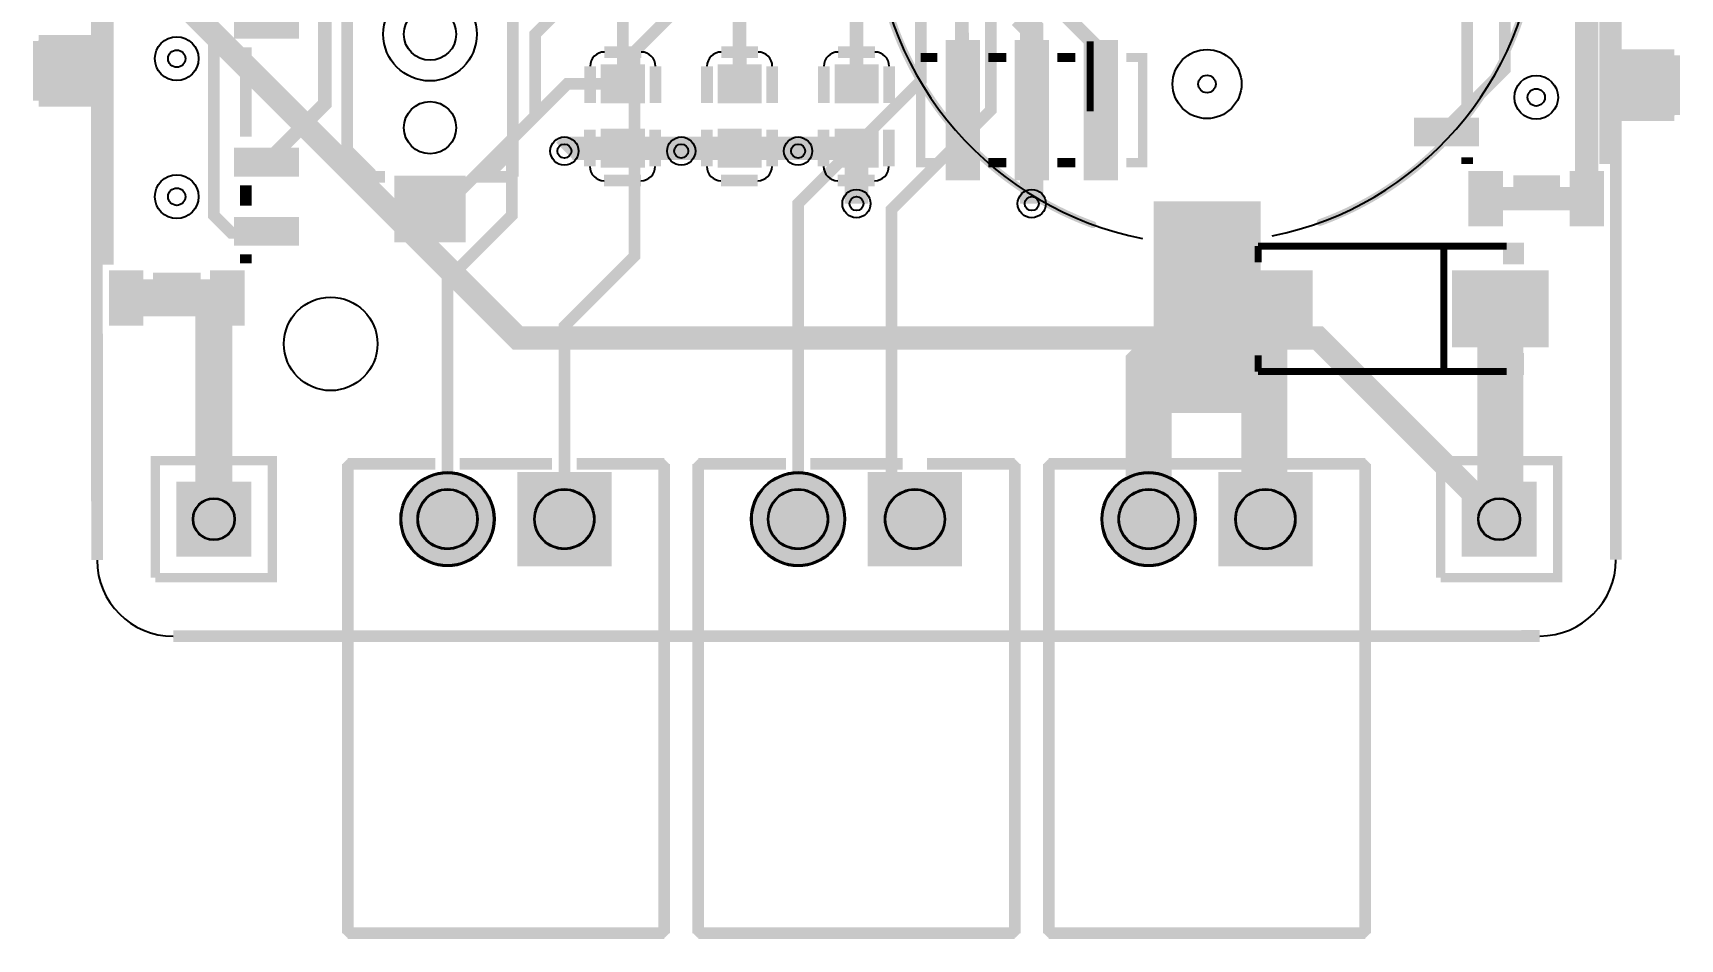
# Model space of a CAD drawing. Header units: millimetres. Extents: x 31.6 to 67.4, y 31.5 to 89.
# Drawn here: x 31.63 to 67.43, y 31.51 to 51.21 of the extents above; entities that cross this region are included whole.
import ezdxf

# ---------------------------------------------------------------- set-up
doc = ezdxf.new("R2010")
doc.units = ezdxf.units.MM
for name, color, linetype, true_color in [('BoardOutLine', 7, 'Continuous', 0xff00ff), ('BottomLayer', 7, 'Continuous', 0x0000ff), ('BottomPasteMaskLayer', 7, 'Continuous', 0x800000), ('BottomSilkLayer', 7, 'Continuous', 0x66cc33), ('BottomSolderMaskLayer', 7, 'Continuous', 0xaa00ff), ('Document', 7, 'Continuous', 0xffffff), ('Hole', 7, 'Continuous', 0x222222), ('Inner2', 7, 'Continuous', 0x008000), ('Multi-Layer', 7, 'Continuous', 0xc0c0c0), ('TopLayer', 7, 'Continuous', 0xff0000), ('TopPasteMaskLayer', 7, 'Continuous', 0x808080), ('TopSilkLayer', 7, 'Continuous', 0xffcc00), ('TopSolderMaskLayer', 7, 'Continuous', 0x800080)]:
    doc.layers.add(name, color=color, linetype=linetype, true_color=true_color)

msp = doc.modelspace()

# ---------------------------------------------------------------- hatches: boundary and pattern name
at = {"layer": 'BottomLayer'}
msp.add_hatch(color=256, dxfattribs=at).paths.add_polyline_path([(58.3, 42.998), (58.3, 47.498), (56, 47.498), (56, 42.998)])
at = {"layer": 'BottomPasteMaskLayer'}
msp.add_hatch(color=256, dxfattribs=at).paths.add_polyline_path([(58.3, 42.998), (58.3, 47.498), (56, 47.498), (56, 42.998)])
at = {"layer": 'BottomSolderMaskLayer'}
for points in [[(58.313, 42.948), (58.313, 47.548), (55.987, 47.548), (55.987, 42.948)], [(39.615, 40.64, 1), (41.665, 40.64, 1)], [(44.205, 41.665), (42.155, 41.665), (42.155, 39.615), (44.205, 39.615)], [(47.235, 40.64, 1), (49.285, 40.64, 1)], [(51.826, 41.665), (49.775, 41.665), (49.775, 39.615), (51.826, 39.615)], [(54.855, 40.64, 1), (56.906, 40.64, 1)], [(59.446, 41.665), (57.395, 41.665), (57.395, 39.615), (59.446, 39.615)], [(34.747, 41.453), (34.747, 39.827), (36.373, 39.827), (36.373, 41.453)], [(62.687, 41.453), (62.687, 39.827), (64.313, 39.827), (64.313, 41.453)]]:
    msp.add_hatch(color=256, dxfattribs=at).paths.add_polyline_path(points)
at = {"layer": 'Document'}
for points in [[(54.698, 47.11), (54.584, 47.153), (54.471, 47.197), (54.359, 47.243), (54.248, 47.292), (54.137, 47.342), (54.027, 47.394), (53.919, 47.447), (53.811, 47.503), (53.704, 47.56), (53.598, 47.62), (53.493, 47.681), (53.389, 47.743), (53.287, 47.808), (53.185, 47.874), (53.084, 47.942), (52.985, 48.012), (52.887, 48.083), (52.79, 48.156), (52.694, 48.231), (52.6, 48.307), (52.507, 48.385), (52.415, 48.464), (52.324, 48.545), (52.235, 48.627), (52.148, 48.711), (52.062, 48.797), (51.977, 48.883), (51.894, 48.972), (51.812, 49.061), (51.732, 49.152), (51.653, 49.245), (51.576, 49.338), (51.5, 49.433), (51.426, 49.53), (51.354, 49.627), (51.284, 49.726), (51.215, 49.826), (51.147, 49.927), (51.082, 50.029), (51.018, 50.132), (50.956, 50.236), (50.896, 50.342), (50.837, 50.448), (50.781, 50.555), (50.726, 50.663), (50.673, 50.773), (50.622, 50.883), (50.573, 50.994), (50.525, 51.105), (50.48, 51.218), (50.436, 51.331), (50.395, 51.445), (50.355, 51.56), (50.317, 51.675), (50.281, 51.791), (50.248, 51.907), (50.216, 52.025), (50.186, 52.142), (50.158, 52.26), (50.132, 52.379), (50.108, 52.498), (50.086, 52.617), (50.067, 52.737), (50.049, 52.857), (50.033, 52.977), (50.019, 53.098), (50.008, 53.218), (49.998, 53.339), (49.991, 53.46), (49.985, 53.582), (49.981, 53.703), (49.98, 53.824), (49.981, 53.946), (49.983, 54.067), (49.988, 54.188), (49.995, 54.309), (50.004, 54.43), (50.015, 54.551), (50.028, 54.672), (50.042, 54.792), (50.059, 54.912), (50.078, 55.032), (50.1, 55.152), (50.123, 55.271), (50.148, 55.39), (50.175, 55.508), (50.204, 55.626), (50.235, 55.743), (50.268, 55.86), (50.303, 55.976), (50.34, 56.091), (50.379, 56.206), (50.42, 56.321), (50.463, 56.434), (50.507, 56.547), (50.554, 56.659), (50.602, 56.77), (50.653, 56.881), (50.705, 56.99), (50.759, 57.099), (50.815, 57.206), (50.873, 57.313), (50.932, 57.419), (50.994, 57.523), (51.057, 57.627), (51.122, 57.73), (51.188, 57.831), (51.256, 57.931), (51.326, 58.031), (51.398, 58.129), (51.471, 58.225), (51.546, 58.321), (51.623, 58.415), (51.701, 58.508), (51.78, 58.599), (51.861, 58.69), (51.944, 58.778), (52.028, 58.866), (52.114, 58.952), (52.201, 59.036), (52.29, 59.119), (52.379, 59.201), (52.471, 59.281), (52.563, 59.359), (52.657, 59.436), (52.752, 59.511), (52.849, 59.585), (52.947, 59.657), (53.045, 59.727), (53.146, 59.796), (53.247, 59.863), (53.349, 59.928), (53.452, 59.991), (53.557, 60.053), (53.662, 60.113), (53.769, 60.171), (53.876, 60.227), (53.985, 60.282), (54.094, 60.334), (54.204, 60.385), (54.315, 60.434), (54.427, 60.481), (54.54, 60.526), (54.653, 60.569), (54.767, 60.611), (54.882, 60.65), (54.998, 60.687), (55.009, 60.692), (55.02, 60.699), (55.029, 60.707), (55.037, 60.716), (55.043, 60.727), (55.047, 60.739), (55.05, 60.751), (55.05, 60.763), (55.048, 60.776), (55.045, 60.787), (55.039, 60.798), (55.032, 60.808), (55.023, 60.817), (55.012, 60.824), (55.001, 60.829), (54.989, 60.833), (54.977, 60.834), (54.965, 60.833), (54.953, 60.831), (54.836, 60.793), (54.721, 60.753), (54.606, 60.712), (54.492, 60.668), (54.378, 60.623), (54.265, 60.576), (54.153, 60.527), (54.042, 60.476), (53.932, 60.423), (53.823, 60.368), (53.714, 60.312), (53.607, 60.254), (53.501, 60.194), (53.395, 60.132), (53.291, 60.068), (53.187, 60.003), (53.085, 59.936), (52.984, 59.867), (52.884, 59.797), (52.786, 59.725), (52.688, 59.651), (52.592, 59.576), (52.497, 59.499), (52.403, 59.42), (52.311, 59.34), (52.22, 59.259), (52.13, 59.176), (52.042, 59.091), (51.955, 59.005), (51.87, 58.918), (51.786, 58.829), (51.703, 58.739), (51.622, 58.647), (51.543, 58.554), (51.465, 58.46), (51.389, 58.364), (51.315, 58.267), (51.242, 58.169), (51.17, 58.07), (51.101, 57.97), (51.033, 57.868), (50.966, 57.765), (50.902, 57.662), (50.839, 57.557), (50.778, 57.451), (50.719, 57.344), (50.661, 57.236), (50.606, 57.127), (50.552, 57.018), (50.5, 56.907), (50.45, 56.796), (50.401, 56.683), (50.355, 56.57), (50.31, 56.456), (50.268, 56.342), (50.227, 56.227), (50.188, 56.111), (50.152, 55.994), (50.117, 55.877), (50.084, 55.759), (50.053, 55.641), (50.024, 55.522), (49.997, 55.403), (49.972, 55.284), (49.949, 55.163), (49.928, 55.043), (49.909, 54.922), (49.892, 54.801), (49.877, 54.68), (49.865, 54.558), (49.854, 54.437), (49.845, 54.315), (49.838, 54.193), (49.833, 54.071), (49.831, 53.949), (49.83, 53.826), (49.831, 53.704), (49.835, 53.582), (49.84, 53.46), (49.848, 53.338), (49.857, 53.216), (49.869, 53.094), (49.882, 52.973), (49.898, 52.852), (49.916, 52.731), (49.935, 52.61), (49.957, 52.49), (49.981, 52.37), (50.006, 52.251), (50.034, 52.131), (50.064, 52.013), (50.095, 51.895), (50.129, 51.777), (50.164, 51.66), (50.202, 51.544), (50.241, 51.428), (50.283, 51.313), (50.326, 51.199), (50.371, 51.086), (50.418, 50.973), (50.467, 50.861), (50.518, 50.75), (50.571, 50.639), (50.625, 50.53), (50.681, 50.421), (50.74, 50.314), (50.799, 50.207), (50.861, 50.102), (50.925, 49.997), (50.99, 49.894), (51.057, 49.792), (51.125, 49.691), (51.195, 49.591), (51.267, 49.492), (51.341, 49.394), (51.416, 49.298), (51.493, 49.203), (51.571, 49.109), (51.651, 49.016), (51.732, 48.925), (51.815, 48.836), (51.9, 48.747), (51.986, 48.66), (52.073, 48.575), (52.162, 48.491), (52.252, 48.408), (52.343, 48.327), (52.436, 48.248), (52.53, 48.17), (52.626, 48.093), (52.722, 48.019), (52.82, 47.946), (52.92, 47.874), (53.02, 47.804), (53.121, 47.736), (53.224, 47.67), (53.328, 47.605), (53.432, 47.542), (53.538, 47.481), (53.645, 47.422), (53.753, 47.364), (53.861, 47.308), (53.971, 47.254), (54.082, 47.202), (54.193, 47.152), (54.305, 47.103), (54.418, 47.057), (54.532, 47.012), (54.646, 46.969), (54.658, 46.966), (54.671, 46.965), (54.683, 46.966), (54.695, 46.968), (54.707, 46.973), (54.717, 46.98), (54.726, 46.988), (54.734, 46.998), (54.74, 47.008), (54.744, 47.02), (54.747, 47.032), (54.747, 47.045), (54.745, 47.057), (54.741, 47.069), (54.736, 47.08), (54.728, 47.09), (54.719, 47.098), (54.709, 47.105), (54.698, 47.11)], [(64.418, 53.848), (64.417, 53.97), (64.413, 54.093), (64.408, 54.215), (64.401, 54.337), (64.392, 54.459), (64.381, 54.581), (64.367, 54.702), (64.352, 54.824), (64.334, 54.945), (64.315, 55.066), (64.293, 55.186), (64.27, 55.306), (64.244, 55.426), (64.217, 55.545), (64.187, 55.664), (64.156, 55.782), (64.122, 55.899), (64.087, 56.016), (64.049, 56.133), (64.01, 56.249), (63.968, 56.364), (63.925, 56.478), (63.88, 56.592), (63.833, 56.705), (63.784, 56.817), (63.733, 56.928), (63.68, 57.038), (63.625, 57.148), (63.569, 57.256), (63.51, 57.364), (63.45, 57.471), (63.388, 57.576), (63.325, 57.681), (63.259, 57.784), (63.192, 57.886), (63.124, 57.987), (63.053, 58.087), (62.981, 58.186), (62.907, 58.284), (62.831, 58.38), (62.754, 58.475), (62.676, 58.569), (62.595, 58.661), (62.514, 58.752), (62.43, 58.841), (62.346, 58.93), (62.259, 59.016), (62.172, 59.102), (62.082, 59.185), (61.992, 59.268), (61.9, 59.348), (61.807, 59.428), (61.712, 59.505), (61.616, 59.581), (61.519, 59.655), (61.421, 59.728), (61.321, 59.799), (61.22, 59.869), (61.118, 59.936), (61.015, 60.002), (60.911, 60.066), (60.806, 60.129), (60.7, 60.189), (60.593, 60.248), (60.484, 60.305), (60.375, 60.361), (60.265, 60.414), (60.154, 60.465), (60.042, 60.515), (59.93, 60.563), (59.816, 60.609), (59.702, 60.653), (59.587, 60.695), (59.472, 60.735), (59.472, 60.735), (59.459, 60.738), (59.447, 60.739), (59.447, 60.739), (59.434, 60.738), (59.421, 60.734), (59.409, 60.729), (59.398, 60.721), (59.389, 60.712), (59.382, 60.701), (59.376, 60.69), (59.373, 60.677), (59.372, 60.664), (59.373, 60.65), (59.376, 60.637), (59.382, 60.625), (59.39, 60.614), (59.4, 60.605), (59.411, 60.598), (59.424, 60.592), (59.424, 60.592), (59.538, 60.553), (59.653, 60.511), (59.766, 60.467), (59.878, 60.422), (59.99, 60.374), (60.101, 60.325), (60.211, 60.273), (60.32, 60.22), (60.429, 60.165), (60.536, 60.108), (60.642, 60.05), (60.748, 59.989), (60.852, 59.927), (60.955, 59.863), (61.057, 59.797), (61.158, 59.73), (61.258, 59.66), (61.356, 59.589), (61.454, 59.517), (61.55, 59.443), (61.645, 59.367), (61.738, 59.289), (61.83, 59.21), (61.921, 59.129), (62.011, 59.047), (62.099, 58.964), (62.185, 58.878), (62.27, 58.792), (62.354, 58.704), (62.436, 58.614), (62.517, 58.523), (62.596, 58.431), (62.673, 58.337), (62.749, 58.243), (62.823, 58.146), (62.895, 58.049), (62.966, 57.95), (63.035, 57.851), (63.103, 57.75), (63.169, 57.647), (63.233, 57.544), (63.295, 57.44), (63.355, 57.334), (63.414, 57.228), (63.471, 57.121), (63.525, 57.012), (63.579, 56.903), (63.63, 56.793), (63.679, 56.682), (63.726, 56.57), (63.772, 56.458), (63.815, 56.344), (63.857, 56.23), (63.897, 56.115), (63.934, 56), (63.97, 55.884), (64.004, 55.767), (64.036, 55.65), (64.065, 55.532), (64.093, 55.414), (64.119, 55.295), (64.143, 55.176), (64.164, 55.057), (64.184, 54.937), (64.201, 54.817), (64.217, 54.696), (64.23, 54.575), (64.242, 54.455), (64.251, 54.333), (64.258, 54.212), (64.263, 54.091), (64.267, 53.969), (64.268, 53.848), (64.268, 53.848), (64.267, 53.727), (64.263, 53.607), (64.258, 53.486), (64.251, 53.365), (64.242, 53.245), (64.231, 53.125), (64.217, 53.005), (64.202, 52.885), (64.185, 52.765), (64.165, 52.646), (64.144, 52.527), (64.121, 52.409), (64.095, 52.291), (64.068, 52.173), (64.038, 52.056), (64.007, 51.939), (63.973, 51.823), (63.938, 51.708), (63.901, 51.593), (63.862, 51.479), (63.82, 51.365), (63.777, 51.252), (63.732, 51.14), (63.685, 51.029), (63.637, 50.919), (63.586, 50.809), (63.534, 50.7), (63.479, 50.592), (63.423, 50.485), (63.365, 50.379), (63.305, 50.274), (63.244, 50.171), (63.181, 50.068), (63.116, 49.966), (63.049, 49.865), (62.98, 49.766), (62.91, 49.667), (62.839, 49.57), (62.765, 49.474), (62.69, 49.38), (62.613, 49.286), (62.535, 49.194), (62.456, 49.104), (62.374, 49.014), (62.292, 48.926), (62.207, 48.84), (62.122, 48.755), (62.034, 48.671), (61.946, 48.589), (61.856, 48.508), (61.765, 48.429), (61.672, 48.352), (61.578, 48.276), (61.483, 48.201), (61.387, 48.129), (61.289, 48.058), (61.19, 47.988), (61.09, 47.921), (60.989, 47.855), (60.887, 47.79), (60.783, 47.728), (60.679, 47.667), (60.574, 47.608), (60.467, 47.551), (60.36, 47.496), (60.252, 47.442), (60.142, 47.39), (60.032, 47.34), (59.922, 47.292), (59.81, 47.246), (59.698, 47.202), (59.584, 47.16), (59.584, 47.16), (59.573, 47.154), (59.562, 47.147), (59.553, 47.138), (59.545, 47.127), (59.54, 47.115), (59.536, 47.103), (59.535, 47.089), (59.535, 47.089), (59.536, 47.076), (59.54, 47.064), (59.545, 47.052), (59.553, 47.041), (59.562, 47.032), (59.573, 47.025), (59.584, 47.019), (59.597, 47.016), (59.61, 47.014), (59.61, 47.014), (59.623, 47.016), (59.636, 47.019), (59.636, 47.019), (59.75, 47.062), (59.863, 47.106), (59.975, 47.152), (60.087, 47.201), (60.198, 47.251), (60.308, 47.303), (60.417, 47.356), (60.525, 47.412), (60.632, 47.469), (60.739, 47.528), (60.844, 47.589), (60.948, 47.652), (61.051, 47.716), (61.153, 47.783), (61.254, 47.85), (61.354, 47.92), (61.453, 47.991), (61.55, 48.064), (61.646, 48.138), (61.741, 48.214), (61.835, 48.292), (61.927, 48.371), (62.018, 48.452), (62.108, 48.534), (62.196, 48.618), (62.283, 48.703), (62.368, 48.79), (62.452, 48.878), (62.535, 48.967), (62.616, 49.058), (62.695, 49.15), (62.773, 49.244), (62.849, 49.338), (62.924, 49.434), (62.997, 49.532), (63.068, 49.63), (63.138, 49.73), (63.206, 49.83), (63.272, 49.932), (63.337, 50.035), (63.4, 50.139), (63.461, 50.244), (63.521, 50.351), (63.578, 50.458), (63.634, 50.566), (63.688, 50.675), (63.74, 50.785), (63.791, 50.895), (63.839, 51.007), (63.886, 51.119), (63.931, 51.232), (63.973, 51.346), (64.014, 51.461), (64.053, 51.576), (64.09, 51.692), (64.125, 51.808), (64.159, 51.925), (64.19, 52.043), (64.219, 52.161), (64.246, 52.279), (64.272, 52.398), (64.295, 52.518), (64.316, 52.637), (64.335, 52.758), (64.353, 52.878), (64.368, 52.999), (64.381, 53.119), (64.392, 53.241), (64.401, 53.362), (64.408, 53.483), (64.414, 53.605), (64.417, 53.726), (64.418, 53.848)], [(33.236, 51.043), (33.236, 49.735), (31.74, 49.735), (31.74, 51.043), (31.886, 51.043)], [(65.824, 49.415), (65.824, 50.722), (67.32, 50.722), (67.32, 49.415), (67.174, 49.415)], [(56.88, 47.058), (56.88, 43.488), (57.39, 43.488), (57.39, 47.058)], [(58.818, 45.856), (58.818, 44.568), (59.011, 44.568), (59.011, 45.856)], [(58.528, 45.309), (58.528, 45.116), (59.301, 45.116), (59.301, 45.309)], [(63.392, 45.309), (63.392, 45.116), (62.619, 45.116), (62.619, 45.309)], [(45.31, 41.94), (45.36, 41.94), (45.46, 41.84), (45.46, 31.64), (45.36, 31.54), (38.46, 31.54), (38.36, 31.64), (38.36, 41.84), (38.46, 41.94), (38.56, 41.94), (38.56, 31.74), (45.26, 31.74), (45.26, 41.94)], [(52.93, 41.94), (52.98, 41.94), (53.08, 41.84), (53.08, 31.64), (52.98, 31.54), (46.08, 31.54), (45.98, 31.64), (45.98, 41.84), (46.08, 41.94), (46.18, 41.94), (46.18, 31.74), (52.88, 31.74), (52.88, 41.94)], [(60.55, 41.94), (60.6, 41.94), (60.7, 41.84), (60.7, 31.64), (60.6, 31.54), (53.7, 31.54), (53.6, 31.64), (53.6, 41.84), (53.7, 41.94), (53.8, 41.94), (53.8, 31.74), (60.5, 31.74), (60.5, 41.94)]]:
    msp.add_hatch(color=256, dxfattribs=at).paths.add_polyline_path(points)
at = {"layer": 'Multi-Layer'}
for points in [[(39.64, 40.64, 1), (41.64, 40.64, 1)], [(44.18, 41.64), (42.18, 41.64), (42.18, 39.64), (44.18, 39.64)], [(47.26, 40.64, 1), (49.26, 40.64, 1)], [(51.8, 41.64), (49.8, 41.64), (49.8, 39.64), (51.8, 39.64)], [(54.88, 40.64, 1), (56.88, 40.64, 1)], [(59.42, 41.64), (57.42, 41.64), (57.42, 39.64), (59.42, 39.64)], [(34.773, 41.427), (34.773, 39.853), (36.347, 39.853), (36.347, 41.427)], [(62.713, 41.427), (62.713, 39.853), (64.288, 39.853), (64.288, 41.427)]]:
    msp.add_hatch(color=256, dxfattribs=at).paths.add_polyline_path(points)
at = {"layer": 'TopLayer'}
for points in [[(37.354, 51.099), (37.354, 51.699), (36.054, 51.699), (36.054, 51.099)], [(51.49, 51.03), (52.19, 51.03), (52.19, 48.03), (51.49, 48.03)], [(52.99, 51.03), (53.69, 51.03), (53.69, 48.03), (52.99, 48.03)], [(54.49, 51.03), (55.19, 51.03), (55.19, 48.03), (54.49, 48.03)], [(44, 49.703), (44, 50.503), (44.9, 50.503), (44.9, 49.703)], [(46.54, 49.703), (46.54, 50.503), (47.44, 50.503), (47.44, 49.703)], [(49.08, 49.703), (49.08, 50.503), (49.98, 50.503), (49.98, 49.703)], [(44, 48.303), (44, 49.103), (44.9, 49.103), (44.9, 48.303)], [(46.54, 48.303), (46.54, 49.103), (47.44, 49.103), (47.44, 48.303)], [(49.08, 48.303), (49.08, 49.103), (49.98, 49.103), (49.98, 48.303)], [(61.706, 49.358), (61.706, 48.758), (63.006, 48.758), (63.006, 49.358)], [(37.354, 48.099), (37.354, 48.699), (36.054, 48.699), (36.054, 48.099)], [(39.509, 48.081), (41.009, 48.081), (41.009, 46.681), (39.509, 46.681)], [(63.556, 47.033), (62.856, 47.033), (62.856, 48.183), (63.556, 48.183)], [(65.756, 47.033), (65.056, 47.033), (65.056, 48.183), (65.756, 48.183)], [(37.354, 46.599), (37.354, 47.199), (36.054, 47.199), (36.054, 46.599)], [(33.304, 46.024), (34.004, 46.024), (34.004, 44.874), (33.304, 44.874)], [(35.504, 46.024), (36.204, 46.024), (36.204, 44.874), (35.504, 44.874)], [(57.371, 44.402), (57.371, 46.022), (59.418, 46.022), (59.418, 44.402)], [(64.549, 44.402), (64.549, 46.022), (62.502, 46.022), (62.502, 44.402)]]:
    msp.add_hatch(color=256, dxfattribs=at).paths.add_polyline_path(points)
at = {"layer": 'TopPasteMaskLayer'}
for points in [[(37.354, 51.099), (37.354, 51.699), (36.054, 51.699), (36.054, 51.099)], [(51.49, 51.03), (52.19, 51.03), (52.19, 48.03), (51.49, 48.03)], [(52.99, 51.03), (53.69, 51.03), (53.69, 48.03), (52.99, 48.03)], [(54.49, 51.03), (55.19, 51.03), (55.19, 48.03), (54.49, 48.03)], [(44, 49.703), (44, 50.503), (44.9, 50.503), (44.9, 49.703)], [(46.54, 49.703), (46.54, 50.503), (47.44, 50.503), (47.44, 49.703)], [(49.08, 49.703), (49.08, 50.503), (49.98, 50.503), (49.98, 49.703)], [(44, 48.303), (44, 49.103), (44.9, 49.103), (44.9, 48.303)], [(46.54, 48.303), (46.54, 49.103), (47.44, 49.103), (47.44, 48.303)], [(49.08, 48.303), (49.08, 49.103), (49.98, 49.103), (49.98, 48.303)], [(61.706, 49.358), (61.706, 48.758), (63.006, 48.758), (63.006, 49.358)], [(37.354, 48.099), (37.354, 48.699), (36.054, 48.699), (36.054, 48.099)], [(39.509, 48.081), (41.009, 48.081), (41.009, 46.681), (39.509, 46.681)], [(63.556, 47.033), (62.856, 47.033), (62.856, 48.183), (63.556, 48.183)], [(65.756, 47.033), (65.056, 47.033), (65.056, 48.183), (65.756, 48.183)], [(37.354, 46.599), (37.354, 47.199), (36.054, 47.199), (36.054, 46.599)], [(33.304, 46.024), (34.004, 46.024), (34.004, 44.874), (33.304, 44.874)], [(35.504, 46.024), (36.204, 46.024), (36.204, 44.874), (35.504, 44.874)], [(57.371, 44.402), (57.371, 46.022), (59.418, 46.022), (59.418, 44.402)], [(64.549, 44.402), (64.549, 46.022), (62.502, 46.022), (62.502, 44.402)]]:
    msp.add_hatch(color=256, dxfattribs=at).paths.add_polyline_path(points)
at = {"layer": 'TopSilkLayer'}
for points in [[(63.585, 46.652), (63.585, 46.175), (64.042, 46.175), (64.042, 46.652)], [(63.585, 43.772), (63.585, 44.25), (64.042, 44.25), (64.042, 43.772)]]:
    msp.add_hatch(color=256, dxfattribs=at).paths.add_polyline_path(points)
at = {"layer": 'TopSolderMaskLayer'}
for points in [[(37.409, 51.087), (37.409, 51.711), (35.999, 51.711), (35.999, 51.087)], [(51.465, 51.055), (52.215, 51.055), (52.215, 48.005), (51.465, 48.005)], [(52.965, 51.055), (53.715, 51.055), (53.715, 48.005), (52.965, 48.005)], [(54.465, 51.055), (55.215, 51.055), (55.215, 48.005), (54.465, 48.005)], [(43.972, 49.681), (43.972, 50.526), (44.929, 50.526), (44.929, 49.681)], [(46.512, 49.681), (46.512, 50.526), (47.469, 50.526), (47.469, 49.681)], [(49.052, 49.681), (49.052, 50.526), (50.009, 50.526), (50.009, 49.681)], [(43.972, 48.281), (43.972, 49.126), (44.929, 49.126), (44.929, 48.281)], [(46.512, 48.281), (46.512, 49.126), (47.469, 49.126), (47.469, 48.281)], [(49.052, 48.281), (49.052, 49.126), (50.009, 49.126), (50.009, 48.281)], [(61.651, 49.37), (61.651, 48.746), (63.061, 48.746), (63.061, 49.37)], [(37.409, 48.087), (37.409, 48.711), (35.999, 48.711), (35.999, 48.087)], [(39.484, 48.107), (41.034, 48.107), (41.034, 46.656), (39.484, 46.656)], [(63.581, 47.008), (62.831, 47.008), (62.831, 48.209), (63.581, 48.209)], [(65.782, 47.008), (65.031, 47.008), (65.031, 48.209), (65.782, 48.209)], [(37.409, 46.587), (37.409, 47.211), (35.999, 47.211), (35.999, 46.587)], [(33.279, 46.05), (34.029, 46.05), (34.029, 44.849), (33.279, 44.849)], [(35.479, 46.05), (36.23, 46.05), (36.23, 44.849), (35.479, 44.849)], [(57.346, 44.377), (57.346, 46.047), (59.443, 46.047), (59.443, 44.377)], [(64.574, 44.377), (64.574, 46.047), (62.477, 46.047), (62.477, 44.377)], [(39.615, 40.64, 1), (41.665, 40.64, 1)], [(44.205, 41.665), (42.155, 41.665), (42.155, 39.615), (44.205, 39.615)], [(47.235, 40.64, 1), (49.285, 40.64, 1)], [(51.826, 41.665), (49.775, 41.665), (49.775, 39.615), (51.826, 39.615)], [(54.855, 40.64, 1), (56.906, 40.64, 1)], [(59.446, 41.665), (57.395, 41.665), (57.395, 39.615), (59.446, 39.615)], [(34.747, 41.453), (34.747, 39.827), (36.373, 39.827), (36.373, 41.453)], [(62.687, 41.453), (62.687, 39.827), (64.313, 39.827), (64.313, 41.453)]]:
    msp.add_hatch(color=256, dxfattribs=at).paths.add_polyline_path(points)

# ---------------------------------------------------------------- linework, layer by layer
at = {"layer": 'BoardOutLine', "const_width": 0.254}
for points in [[(33.02, 39.751), (33.015, 87.244)], [(66.04, 87.249), (66.04, 39.757)], [(64.384, 38.1), (34.676, 38.095)]]:
    msp.add_lwpolyline(points, dxfattribs=at)
at = {"layer": 'BoardOutLine'}
for centre, start, end in [((34.677, 39.751), 180, 270), ((64.383, 39.757), 270, 0)]:
    msp.add_arc(centre, 1.657, start, end, dxfattribs=at)
at = {"layer": 'BottomLayer'}
for points, const_width in [([(48.26, 40.64), (48.26, 47.498), (50.927, 50.165), (50.927, 60.96), (46.116, 65.771), (46.116, 66.802)], 0.254), ([(50.546, 40.64), (50.292, 40.894), (50.292, 47.371), (52.451, 49.53), (52.451, 61.976), (49.403, 65.024), (48.006, 65.024), (47.117, 65.913), (47.117, 66.802)], 0.254), ([(43.18, 40.64), (43.18, 44.831), (44.704, 46.355), (44.704, 50.8), (47.117, 53.213), (47.117, 58.166), (46.339, 58.944), (46.228, 58.944)], 0.254), ([(40.64, 40.64), (40.64, 45.847), (42.037, 47.244), (42.037, 48.895), (42.545, 49.403), (42.545, 51.181), (46.116, 54.752), (46.116, 56.642)], 0.254), ([(55.88, 40.64), (55.88, 43.978), (57.15, 45.248)], 1)]:
    msp.add_lwpolyline(points, dxfattribs=dict(at, const_width=const_width))
at = {"layer": 'BottomSilkLayer'}
for points, const_width in [([(54.61, 51.029), (54.61, 49.505)], 0.152), ([(34.29, 39.37), (36.83, 39.37), (36.83, 41.91), (34.29, 41.91), (34.29, 40.005)], 0.203), ([(38.47, 41.84), (40.374, 41.84)], 0.254), ([(38.47, 41.84), (38.47, 31.64)], 0.254), ([(40.906, 41.84), (41.91, 41.84)], 0.254), ([(40.906, 41.84), (42.914, 41.84)], 0.254), ([(43.446, 41.84), (45.35, 41.84)], 0.254), ([(45.35, 41.84), (45.35, 31.64)], 0.254), ([(46.09, 41.84), (47.994, 41.84)], 0.254), ([(46.09, 41.84), (46.09, 31.64)], 0.254), ([(48.526, 41.84), (49.53, 41.84)], 0.254), ([(48.526, 41.84), (50.534, 41.84)], 0.254), ([(51.066, 41.84), (52.97, 41.84)], 0.254), ([(52.97, 41.84), (52.97, 31.64)], 0.254), ([(53.71, 41.84), (55.614, 41.84)], 0.254), ([(53.71, 41.84), (53.71, 31.64)], 0.254), ([(56.146, 41.84), (57.15, 41.84)], 0.254), ([(56.146, 41.84), (58.154, 41.84)], 0.254), ([(58.686, 41.84), (60.59, 41.84)], 0.254), ([(60.59, 41.84), (60.59, 31.64)], 0.254), ([(62.23, 39.37), (64.77, 39.37), (64.77, 41.91), (62.23, 41.91), (62.23, 40.005)], 0.203), ([(34.29, 39.37), (34.29, 40.005)], 0.203), ([(62.23, 39.37), (62.23, 40.005)], 0.203), ([(45.35, 31.64), (38.47, 31.64)], 0.254), ([(52.97, 31.64), (46.09, 31.64)], 0.254), ([(60.59, 31.64), (53.71, 31.64)], 0.254)]:
    msp.add_lwpolyline(points, dxfattribs=dict(at, const_width=const_width))
for radius, start, end in [(7.245, 107.4702, 258.8631), (7.192, 281.3728, 71.3713)]:
    msp.add_arc((57.15, 53.848), radius, start, end, dxfattribs=at)
at = {"layer": 'BottomSolderMaskLayer'}
for centre, radius in [((40.64, 40.64), 1.025), ((48.26, 40.64), 1.025), ((55.88, 40.64), 1.025), ((40.64, 40.64), 0.656), ((43.18, 40.64), 0.656), ((48.26, 40.64), 0.656), ((50.8, 40.64), 0.656), ((55.88, 40.64), 0.656), ((58.42, 40.64), 0.656), ((35.56, 40.64), 0.459), ((63.5, 40.64), 0.459)]:
    msp.add_circle(centre, radius, dxfattribs=at)
at = {"layer": 'Document'}
for centre, radius in [((34.754, 50.649), 0.188), ((57.15, 50.098), 0.19), ((64.306, 49.808), 0.188), ((34.754, 47.649), 0.188)]:
    msp.add_circle(centre, radius, dxfattribs=at)
at = {"layer": 'Hole'}
for centre in [(43.18, 48.641), (45.72, 48.641), (48.26, 48.641), (49.53, 47.498), (53.34, 47.498)]:
    msp.add_circle(centre, 0.152, dxfattribs=at)
at = {"layer": 'Inner2', "const_width": 0.508}
msp.add_lwpolyline([(33.655, 58.801), (33.655, 53.086), (42.164, 44.577), (59.563, 44.577), (63.5, 40.64)], dxfattribs=at)
at = {"layer": 'Multi-Layer'}
for centre, radius in [((34.754, 50.649), 0.475), ((57.15, 50.098), 0.75), ((64.306, 49.808), 0.475), ((43.18, 48.641), 0.307), ((45.72, 48.641), 0.307), ((48.26, 48.641), 0.307), ((34.754, 47.649), 0.475), ((49.53, 47.498), 0.307), ((53.34, 47.498), 0.307), ((38.1, 44.45), 1.016), ((40.64, 40.64), 1), ((48.26, 40.64), 1), ((55.88, 40.64), 1), ((40.64, 40.64), 0.64), ((43.18, 40.64), 0.64), ((48.26, 40.64), 0.64), ((50.8, 40.64), 0.64), ((55.88, 40.64), 0.64), ((58.42, 40.64), 0.64), ((35.56, 40.64), 0.445), ((63.5, 40.64), 0.445)]:
    msp.add_circle(centre, radius, dxfattribs=at)
at = {"layer": 'TopLayer'}
for points, const_width in [([(51.839, 49.53), (51.816, 51.816), (50.927, 52.705), (50.927, 54.61), (49.05, 56.487), (49.05, 57.75)], 0.3), ([(49.55, 57.75), (49.55, 56.629), (49.919, 56.261), (50.165, 56.261), (52.07, 54.356), (52.07, 53.594), (54.839, 50.823), (54.839, 49.53)], 0.3), ([(45.085, 56.261), (39.37, 56.261), (37.973, 54.864), (37.973, 49.667), (36.703, 48.4)], 0.3), ([(65.406, 55.008), (65.406, 47.608)], 0.508), ([(36.703, 46.899), (36.668, 46.863), (35.941, 46.863), (35.56, 47.244), (35.56, 51.181), (34.925, 51.816), (34.925, 53.594)], 0.254), ([(60.579, 53.594), (61.341, 52.832), (63.246, 52.832), (63.627, 52.451), (63.627, 50.419), (62.356, 49.148), (62.356, 49.058)], 0.254), ([(46.985, 53.213), (46.99, 50.104)], 0.3), ([(49.535, 53.213), (49.53, 50.104)], 0.3), ([(44.45, 50.104), (44.445, 52.586)], 0.254), ([(36.704, 51.399), (36.957, 51.652), (36.957, 52.197)], 0.806), ([(53.086, 51.562), (53.34, 51.308), (53.34, 49.53)], 0.508), ([(44.45, 50.104), (43.246, 50.104), (40.523, 47.381), (40.259, 47.381)], 0.254), ([(53.34, 49.53), (53.34, 47.498)], 0.508), ([(43.18, 48.641), (43.242, 48.703), (49.53, 48.703)], 0.508), ([(49.53, 48.703), (49.53, 47.498)], 0.508), ([(65.406, 47.608), (63.206, 47.608)], 0.508), ([(35.56, 40.64), (35.56, 45.449), (33.654, 45.449)], 0.806), ([(58.42, 40.64), (58.395, 40.665), (58.395, 45.212)], 1), ([(63.5, 40.64), (63.526, 40.665), (63.526, 45.212)], 1)]:
    msp.add_lwpolyline(points, dxfattribs=dict(at, const_width=const_width))
at = {"layer": 'TopSilkLayer'}
for points, const_width in [([(38.459, 48.081), (38.459, 54.281)], 0.254), ([(42.059, 54.281), (42.059, 48.081)], 0.254), ([(65.806, 48.359), (65.806, 54.283)], 0.254), ([(33.254, 52.099), (33.254, 46.174)], 0.254), ([(62.806, 51.502), (62.806, 49.564)], 0.254), ([(31.754, 51.034), (31.754, 49.734)], 0.254), ([(33.254, 51.034), (31.754, 51.034)], 0.254), ([(36.254, 48.955), (36.254, 50.893)], 0.254), ([(44.05, 50.793), (44.85, 50.793)], 0.254), ([(46.59, 50.793), (47.39, 50.793)], 0.254), ([(49.13, 50.793), (49.93, 50.793)], 0.254), ([(67.306, 50.723), (65.806, 50.723)], 0.254), ([(67.306, 49.423), (67.306, 50.723)], 0.254), ([(43.74, 49.683), (43.74, 50.483)], 0.254), ([(45.16, 49.683), (45.16, 50.483)], 0.254), ([(46.28, 49.683), (46.28, 50.483)], 0.254), ([(47.7, 49.683), (47.7, 50.483)], 0.254), ([(48.82, 49.683), (48.82, 50.483)], 0.254), ([(50.24, 49.683), (50.24, 50.483)], 0.254), ([(51.286, 50.673), (50.927, 50.673)], 0.2), ([(50.927, 50.673), (50.927, 48.387), (51.286, 48.387)], 0.2), ([(52.786, 50.673), (52.394, 50.673)], 0.2), ([(54.286, 50.673), (53.894, 50.673)], 0.2), ([(55.394, 48.387), (55.753, 48.387), (55.753, 50.673), (55.394, 50.673)], 0.2), ([(31.754, 49.734), (33.254, 49.734)], 0.254), ([(65.806, 49.423), (67.306, 49.423)], 0.254), ([(43.735, 49.107), (43.735, 48.307)], 0.254), ([(45.154, 49.107), (45.154, 48.307)], 0.254), ([(46.275, 49.107), (46.275, 48.307)], 0.254), ([(47.694, 49.107), (47.694, 48.307)], 0.254), ([(48.815, 49.107), (48.815, 48.307)], 0.254), ([(50.234, 49.107), (50.234, 48.307)], 0.254), ([(38.481, 48.641), (38.989, 48.133)], 0.254), ([(42.037, 48.641), (41.529, 48.133)], 0.254), ([(52.394, 48.387), (52.786, 48.387)], 0.2), ([(53.894, 48.387), (54.286, 48.387)], 0.2), ([(62.806, 48.359), (62.806, 48.502)], 0.254), ([(36.254, 47.455), (36.254, 47.893)], 0.254), ([(39.278, 48.081), (38.459, 48.081)], 0.254), ([(42.059, 48.081), (41.24, 48.081)], 0.254), ([(44.044, 47.998), (44.844, 47.998)], 0.254), ([(46.584, 47.998), (47.384, 47.998)], 0.254), ([(49.124, 47.998), (49.924, 47.998)], 0.254), ([(63.806, 47.983), (64.825, 47.983)], 0.254), ([(63.661, 46.576), (58.259, 46.576)], 0.152), ([(58.259, 46.576), (58.259, 46.225)], 0.152), ([(62.299, 43.848), (62.299, 46.576)], 0.152), ([(36.254, 46.393), (36.254, 46.2)], 0.254), ([(35.273, 45.874), (34.235, 45.874)], 0.254), ([(58.259, 43.848), (58.259, 44.199)], 0.152), ([(63.661, 43.848), (58.259, 43.848)], 0.152)]:
    msp.add_lwpolyline(points, dxfattribs=dict(at, const_width=const_width))
for centre, radius in [((40.259, 51.181), 1.016), ((40.259, 51.181), 0.568), ((40.259, 49.149), 0.568)]:
    msp.add_circle(centre, radius, dxfattribs=at)
for centre, start, end in [((44.05, 50.483), 90, 180), ((44.85, 50.483), 0, 90), ((46.59, 50.483), 90, 180), ((47.39, 50.483), 0, 90), ((49.13, 50.483), 90, 180), ((49.93, 50.483), 0, 90), ((44.044, 48.307), 180, 270), ((44.844, 48.307), 270, 0), ((46.584, 48.307), 180, 270), ((47.384, 48.307), 270, 0), ((49.124, 48.307), 180, 270), ((49.924, 48.307), 270, 0)]:
    msp.add_arc(centre, 0.31, start, end, dxfattribs=at)
at = {"layer": 'TopSolderMaskLayer'}
for centre, radius in [((40.64, 40.64), 1.025), ((48.26, 40.64), 1.025), ((55.88, 40.64), 1.025), ((40.64, 40.64), 0.656), ((43.18, 40.64), 0.656), ((48.26, 40.64), 0.656), ((50.8, 40.64), 0.656), ((55.88, 40.64), 0.656), ((58.42, 40.64), 0.656), ((35.56, 40.64), 0.459), ((63.5, 40.64), 0.459)]:
    msp.add_circle(centre, radius, dxfattribs=at)

doc.saveas('drawing.dxf')
